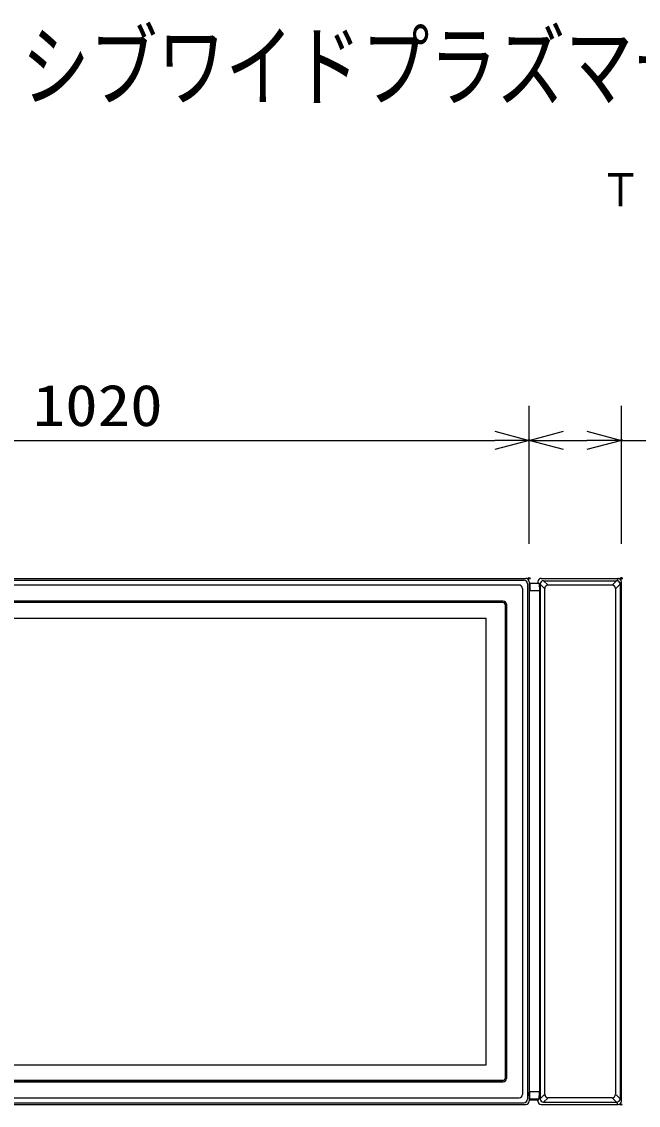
# Model space of a CAD drawing. Units: millimetres, scale not verified. Extents: x -63 to 63, y -57 to 57.
# Drawn here: x -15.8 to 19.9, y -5.4 to 57.4 of the extents above; entities that cross this region are included whole.
import ezdxf
from ezdxf.enums import TextEntityAlignment as Align

# ---------------------------------------------------------------- set-up
doc = ezdxf.new("R2010")
doc.units = ezdxf.units.MM
doc.header["$LTSCALE"] = 0.190236
doc.header["$PDMODE"] = 32
doc.header["$PDSIZE"] = 0.0951
for name, color, linetype in [('0-0_MOJI1', 2, 'Continuous'), ('0-1_TOUROKU', 1, 'Continuous'), ('0-2_GAIKEI', 1, 'Continuous'), ('0-3_WAKU', 3, 'Continuous'), ('0-4_DEFPOINTS', 7, 'Continuous')]:
    doc.layers.add(name, color=color, linetype=linetype)
doc.styles.add('ＭＳ ゴシック', font='')
doc.styles.get('ＭＳ ゴシック').set_extended_font_data('MS Gothic')

# ---------------------------------------------------------------- blocks, each defined once
blk = doc.blocks.new('_OPEN30')
at = {"layer": '0-3_WAKU', "color": 7}
blk.add_line((0, 0), (-1, 0), dxfattribs=at)
blk.add_lwpolyline([(-1, 0.26795), (0, 0), (-1, -0.26795)], dxfattribs=at)

msp = doc.modelspace()

# ---------------------------------------------------------------- linework, layer by layer
at = {"layer": '0-2_GAIKEI', "color": 7}
for p, q in [((-36.3192, 25.1384), (13.3865, 25.1384)), ((14.2876, 25.14), (18.7328, 25.1369)), ((13.5865, 24.9384), (13.5865, -5.1616)), ((13.5996, 24.8677), (13.5865, 24.4177)), ((13.6312, 24.8677), (13.5996, 24.8677)), ((14.0874, 24.9402), (14.0874, 24.9402)), ((14.0875, 24.9402), (14.0874, 24.9402)), ((14.0875, 24.94), (14.0875, 24.8677)), ((14.1516, 24.8677), (14.1516, 24.8377)), ((14.1888, 24.8677), (14.1888, -5.027)), ((18.9326, -5.1602), (18.9326, 24.9331)), ((18.9326, 24.9331), (18.9327, 24.9331)), ((13.5865, 24.4177), (13.5865, -4.641)), ((13.5996, -5.091), (13.5865, -4.641)), ((-36.3192, -5.3616), (13.3865, -5.3616)), ((13.6312, -5.091), (13.5996, -5.091)), ((13.6312, -5.091), (13.6495, -5.091)), ((13.6495, -5.091), (14.1516, -5.091)), ((14.0875, -5.1635), (14.0874, -5.1635)), ((14.0874, -5.1635), (14.0874, -5.1635)), ((14.0875, -5.1633), (14.0875, -5.091)), ((14.1516, -5.091), (14.1516, -5.061)), ((14.2876, -5.3633), (18.7328, -5.3602)), ((18.9326, -5.1564), (18.9327, -5.1564))]:
    msp.add_line(p, q, dxfattribs=at)
at = {"layer": '0-2_GAIKEI'}
for p, q in [((-36.2131, 25.0323), (13.2804, 25.0323)), ((13.0015, 24.7534), (-35.9342, 24.7534)), ((13.2015, 24.5534), (13.2015, -4.7766)), ((13.4804, 24.8323), (13.4804, -5.0555)), ((13.6321, 24.8377), (13.6196, 24.4099)), ((14.169, 24.8377), (13.6321, 24.8377)), ((14.169, 24.8377), (14.1814, 24.4099)), ((14.2239, 24.8038), (14.4576, 24.5699)), ((14.2239, 24.8036), (14.2239, -5.0268)), ((14.4236, 25.0036), (14.6575, 24.7699)), ((14.4238, 25.0036), (18.6502, 25.0055)), ((14.4843, -4.7666), (14.4843, 24.5433)), ((18.39, 24.7433), (14.6843, 24.7433)), ((18.4166, 24.7699), (18.6529, 25.0055)), ((18.59, 24.5433), (18.59, -4.7666)), ((18.8502, 24.8046), (18.6166, 24.57)), ((18.8503, 24.8055), (18.8503, -5.0288)), ((14.1814, 24.4099), (13.6196, 24.4099)), ((14.1814, 24.4099), (14.1814, -4.6332)), ((12.0865, 23.8184), (-35.0192, 23.8184)), ((12.0865, 23.7447), (-35.0192, 23.7447)), ((12.0865, 23.7384), (-35.0192, 23.7384)), ((12.1865, 23.6384), (12.1865, -3.8616)), ((12.1928, 23.6384), (12.1928, -3.8616)), ((12.2665, 23.6384), (12.2665, -3.8616)), ((11.0865, -3.0616), (11.0865, 22.8384)), ((-34.0192, -3.0616), (11.0865, -3.0616)), ((12.0865, -3.9616), (-35.0192, -3.9616)), ((-35.0192, -3.9679), (12.0865, -3.9679)), ((-35.0192, -4.0416), (12.0865, -4.0416)), ((-35.9342, -4.9766), (13.0015, -4.9766)), ((13.6321, -5.061), (13.6196, -4.6332)), ((14.1814, -4.6332), (13.6196, -4.6332)), ((14.169, -5.061), (14.1814, -4.6332)), ((14.2239, -5.0271), (14.4576, -4.7931)), ((14.4236, -5.2268), (14.6575, -4.9931)), ((18.39, -4.9666), (14.6843, -4.9666)), ((18.4166, -4.9931), (18.6529, -5.2288)), ((18.8502, -5.0278), (18.6166, -4.7932)), ((-36.2131, -5.2555), (13.2804, -5.2555)), ((14.169, -5.061), (13.6321, -5.061)), ((14.4238, -5.2268), (18.6502, -5.2288))]:
    msp.add_line(p, q, dxfattribs=at)
for points in [[(18.7303, 25.1369), (18.7294, 25.135), (18.7285, 25.1331), (18.7276, 25.1311), (18.7267, 25.1292), (18.7258, 25.1273), (18.7249, 25.1254), (18.7241, 25.1234), (18.7232, 25.1215), (18.7223, 25.1196), (18.7214, 25.1177), (18.7205, 25.1157), (18.7196, 25.1138), (18.7187, 25.1119), (18.7178, 25.1099), (18.7169, 25.108), (18.7161, 25.1061), (18.7152, 25.1042), (18.7143, 25.1022), (18.7134, 25.1003), (18.7125, 25.0984), (18.7116, 25.0965), (18.7107, 25.0945), (18.7098, 25.0926), (18.7089, 25.0907), (18.7081, 25.0887), (18.7072, 25.0868), (18.7063, 25.0849), (18.7054, 25.083), (18.7045, 25.081), (18.7036, 25.0791), (18.7027, 25.0772), (18.7018, 25.0752), (18.701, 25.0733), (18.7001, 25.0714), (18.6992, 25.0695), (18.6983, 25.0675), (18.6974, 25.0656), (18.6965, 25.0637), (18.6956, 25.0617)], [(18.6956, 25.0617), (18.6948, 25.0598), (18.6939, 25.0579), (18.693, 25.056), (18.6921, 25.054), (18.6912, 25.0521), (18.6903, 25.0502), (18.6894, 25.0482), (18.6885, 25.0463), (18.6877, 25.0444), (18.6868, 25.0425), (18.6859, 25.0405)], [(18.8855, 24.8409), (18.8864, 24.8427), (18.8874, 24.8445), (18.8883, 24.8464), (18.8892, 24.8482), (18.8902, 24.8501), (18.8911, 24.8519), (18.8921, 24.8538), (18.893, 24.8556), (18.894, 24.8575), (18.8949, 24.8593), (18.8958, 24.8612), (18.8968, 24.863), (18.8977, 24.8648), (18.8987, 24.8667), (18.8996, 24.8685), (18.9006, 24.8704), (18.9015, 24.8722), (18.9025, 24.8741), (18.9034, 24.8759), (18.9043, 24.8778), (18.9053, 24.8796), (18.9062, 24.8814), (18.9072, 24.8833), (18.9081, 24.8851), (18.9091, 24.887), (18.91, 24.8888), (18.9109, 24.8907), (18.9119, 24.8925), (18.9128, 24.8944), (18.9138, 24.8962), (18.9147, 24.898), (18.9157, 24.8999), (18.9166, 24.9017), (18.9175, 24.9036), (18.9185, 24.9054), (18.9194, 24.9073), (18.9204, 24.9091), (18.9213, 24.911), (18.9223, 24.9128)], [(18.9223, 24.9128), (18.9232, 24.9147), (18.9241, 24.9165), (18.9251, 24.9183), (18.926, 24.9202), (18.927, 24.922), (18.9279, 24.9239), (18.9289, 24.9257), (18.9298, 24.9276), (18.9307, 24.9294), (18.9317, 24.9313), (18.9326, 24.9331)], [(-34.0192, -3.0616), (-34.0192, 22.8384), (11.0865, 22.8384)], [(18.6956, -5.285), (18.6948, -5.2831), (18.6939, -5.2811), (18.693, -5.2792), (18.6921, -5.2773), (18.6912, -5.2753), (18.6903, -5.2734), (18.6894, -5.2715), (18.6885, -5.2696), (18.6877, -5.2676), (18.6868, -5.2657), (18.6859, -5.2638), (18.6859, -5.2638)], [(18.7303, -5.3602), (18.7294, -5.3582), (18.7285, -5.3563), (18.7276, -5.3544), (18.7267, -5.3525), (18.7258, -5.3505), (18.7249, -5.3486), (18.7241, -5.3467), (18.7232, -5.3448), (18.7223, -5.3428), (18.7214, -5.3409), (18.7205, -5.339), (18.7196, -5.337), (18.7187, -5.3351), (18.7178, -5.3332), (18.7169, -5.3313), (18.7161, -5.3293), (18.7152, -5.3274), (18.7143, -5.3255), (18.7134, -5.3236), (18.7125, -5.3216), (18.7116, -5.3197), (18.7107, -5.3178), (18.7098, -5.3158), (18.7089, -5.3139), (18.7081, -5.312), (18.7072, -5.3101), (18.7063, -5.3081), (18.7054, -5.3062), (18.7045, -5.3043), (18.7036, -5.3023), (18.7027, -5.3004), (18.7018, -5.2985), (18.701, -5.2966), (18.7001, -5.2946), (18.6992, -5.2927), (18.6983, -5.2908), (18.6974, -5.2888), (18.6965, -5.2869), (18.6956, -5.285)], [(18.8855, -5.0641), (18.8864, -5.0659), (18.8874, -5.0678), (18.8883, -5.0696), (18.8892, -5.0715), (18.8902, -5.0733), (18.8911, -5.0752), (18.8921, -5.077), (18.893, -5.0789), (18.894, -5.0807), (18.8949, -5.0825), (18.8958, -5.0844), (18.8968, -5.0862), (18.8977, -5.0881), (18.8987, -5.0899), (18.8996, -5.0918), (18.9006, -5.0936), (18.9015, -5.0955), (18.9025, -5.0973), (18.9034, -5.0992), (18.9043, -5.101), (18.9053, -5.1028), (18.9062, -5.1047), (18.9072, -5.1065), (18.9081, -5.1084), (18.9091, -5.1102), (18.91, -5.1121), (18.9109, -5.1139), (18.9119, -5.1158), (18.9128, -5.1176), (18.9138, -5.1194), (18.9147, -5.1213), (18.9157, -5.1231), (18.9166, -5.125), (18.9175, -5.1268), (18.9185, -5.1287), (18.9194, -5.1305), (18.9204, -5.1324), (18.9213, -5.1342), (18.9223, -5.1361)], [(18.9223, -5.1361), (18.9232, -5.1379), (18.9241, -5.1397), (18.9251, -5.1416), (18.926, -5.1434), (18.927, -5.1453), (18.9279, -5.1471), (18.9289, -5.149), (18.9298, -5.1508), (18.9307, -5.1527), (18.9317, -5.1545), (18.9326, -5.1564)]]:
    msp.add_lwpolyline(points, dxfattribs=at)
at = {"layer": '0-2_GAIKEI', "color": 7}
for points in [[(18.7306, 25.137), (18.7305, 25.137), (18.7305, 25.137), (18.7305, 25.137), (18.7305, 25.137), (18.7304, 25.137), (18.7304, 25.137), (18.7304, 25.137), (18.7304, 25.137), (18.7303, 25.137), (18.7303, 25.1369), (18.7303, 25.1369), (18.7303, 25.1369)], [(18.7316, 25.1372), (18.7316, 25.1372), (18.7316, 25.1372), (18.7316, 25.1372), (18.7315, 25.1372), (18.7315, 25.1372), (18.7315, 25.1372), (18.7314, 25.1372), (18.7314, 25.1372), (18.7314, 25.1372), (18.7314, 25.1372), (18.7313, 25.1372), (18.7313, 25.1372), (18.7313, 25.1372), (18.7313, 25.1372), (18.7312, 25.1372), (18.7312, 25.1372), (18.7312, 25.1372), (18.7311, 25.1372), (18.7311, 25.1372), (18.7311, 25.1372), (18.7311, 25.1372), (18.731, 25.1372), (18.731, 25.1371), (18.731, 25.1371), (18.731, 25.1371), (18.7309, 25.1371), (18.7309, 25.1371), (18.7309, 25.1371), (18.7308, 25.1371), (18.7308, 25.1371), (18.7308, 25.1371), (18.7308, 25.1371), (18.7307, 25.1371), (18.7307, 25.1371), (18.7307, 25.1371), (18.7307, 25.1371), (18.7306, 25.137), (18.7306, 25.137), (18.7306, 25.137)], [(13.6312, 24.8677), (13.6495, 24.8677), (14.1888, 24.8677)], [(18.7306, -5.3603), (18.7305, -5.3603), (18.7305, -5.3603), (18.7305, -5.3602), (18.7305, -5.3602), (18.7304, -5.3602), (18.7304, -5.3602), (18.7304, -5.3602), (18.7304, -5.3602), (18.7303, -5.3602), (18.7303, -5.3602), (18.7303, -5.3602)], [(18.7316, -5.3605), (18.7316, -5.3605), (18.7316, -5.3605), (18.7316, -5.3605), (18.7315, -5.3604), (18.7315, -5.3604), (18.7315, -5.3604), (18.7314, -5.3604), (18.7314, -5.3604), (18.7314, -5.3604), (18.7314, -5.3604), (18.7313, -5.3604), (18.7313, -5.3604), (18.7313, -5.3604), (18.7313, -5.3604), (18.7312, -5.3604), (18.7312, -5.3604), (18.7312, -5.3604), (18.7311, -5.3604), (18.7311, -5.3604), (18.7311, -5.3604), (18.7311, -5.3604), (18.731, -5.3604), (18.731, -5.3604), (18.731, -5.3604), (18.731, -5.3604), (18.7309, -5.3604), (18.7309, -5.3604), (18.7309, -5.3604), (18.7308, -5.3604), (18.7308, -5.3603), (18.7308, -5.3603), (18.7308, -5.3603), (18.7307, -5.3603), (18.7307, -5.3603), (18.7307, -5.3603), (18.7307, -5.3603), (18.7306, -5.3603), (18.7306, -5.3603), (18.7306, -5.3603)]]:
    msp.add_lwpolyline(points, dxfattribs=at)
for centre, start, end in [((13.3865, 24.9384), 0, 90), ((13.3865, 24.9384), 0, 90), ((14.2875, 24.94), 89.96017, 180), ((18.7326, 24.9369), 0, 89.96017), ((13.3865, -5.1616), 270, 0), ((13.3865, -5.1616), 270, 0), ((14.2875, -5.1633), 180, 270.03983), ((18.7326, -5.1602), 270.03983, 0)]:
    msp.add_arc(centre, 0.2, start, end, dxfattribs=at)
at = {"layer": '0-2_GAIKEI'}
for centre, radius, start, end in [((13.0015, 24.5534), 0.2, 0, 90), ((13.2804, 24.8323), 0.2, 0, 90), ((14.4239, 24.8036), 0.2, 90.02604, 180), ((14.6843, 24.5433), 0.2, 90, 180), ((18.39, 24.5433), 0.2, 0, 90), ((18.6503, 24.8055), 0.2, 0, 90.02604), ((12.0865, 23.6384), 0.18, 0, 90), ((12.0865, 23.6384), 0.1063, 0, 90), ((12.0865, 23.6384), 0.1, 0, 90), ((12.0865, -3.8616), 0.1, 270, 0), ((12.0865, -3.8616), 0.18, 270, 0), ((12.0865, -3.8616), 0.1063, 270, 0), ((13.0015, -4.7766), 0.2, 270, 0), ((14.6843, -4.7666), 0.2, 180, 270), ((18.39, -4.7666), 0.2, 270, 0), ((13.2804, -5.0555), 0.2, 270, 0), ((14.4239, -5.0268), 0.2, 180, 269.97396), ((18.6503, -5.0288), 0.2, 269.97396, 0)]:
    msp.add_arc(centre, radius, start, end, dxfattribs=at)
at = {"layer": '0-3_WAKU'}
for p, q in [((13.5809, 27.1382), (13.5809, 35.1382)), ((13.5865, 27.1382), (13.5865, 35.1382)), ((18.9326, 27.1382), (18.9326, 35.1382)), ((-34.5192, 33.1382), (11.5865, 33.1382)), ((15.5809, 33.1382), (16.9326, 33.1382)), ((18.9326, 33.1382), (28.5993, 33.1382))]:
    msp.add_line(p, q, dxfattribs=at)
at = {"layer": '0-4_DEFPOINTS'}
for p in [(13.5865, 33.1382), (18.9326, 33.1382), (13.5809, 25.1382), (13.5865, 25.1382), (18.9047, 25.1384), (18.9326, 25.1382), (18.9047, -5.3616)]:
    msp.add_point(p, dxfattribs=at)

# ---------------------------------------------------------------- block references
at = {"layer": '0-3_WAKU', "xscale": 2, "yscale": 2}
for p in [(13.5865, 33.1382), (18.9326, 33.1382)]:
    msp.add_blockref('_OPEN30', p, dxfattribs=at)
at = {"layer": '0-3_WAKU', "xscale": 2, "yscale": 2, "rotation": 180}
msp.add_blockref('_OPEN30', (13.5809, 33.1382), dxfattribs=at)

# ---------------------------------------------------------------- texts
at = {"layer": '0-0_MOJI1', "style": 'ＭＳ ゴシック', "width": 0.75}
msp.add_text('プログレッシブワイドプラズマディスプレイ（ＳＰ付）', height=3.848, dxfattribs=at).set_placement((-35.5001, 51.7599), align=Align.BOTTOM_LEFT)
at = {"layer": '0-1_TOUROKU', "style": 'ＭＳ ゴシック', "width": 0.9}
msp.add_text('ＴＨ４２ＰＷＤ８Ｋ＋ＴＹＳＰ４２Ｐ８Ｋ', height=1.925, dxfattribs=at).set_placement((17.7, 46.13), align=Align.BOTTOM_LEFT)
at = {"layer": '0-3_WAKU', "style": 'ＭＳ ゴシック', "width": 1.15}
msp.add_text('1020', height=2.406, dxfattribs=at).set_placement((-15.1737, 33.2477), align=Align.BOTTOM_LEFT)

doc.saveas('drawing.dxf')
